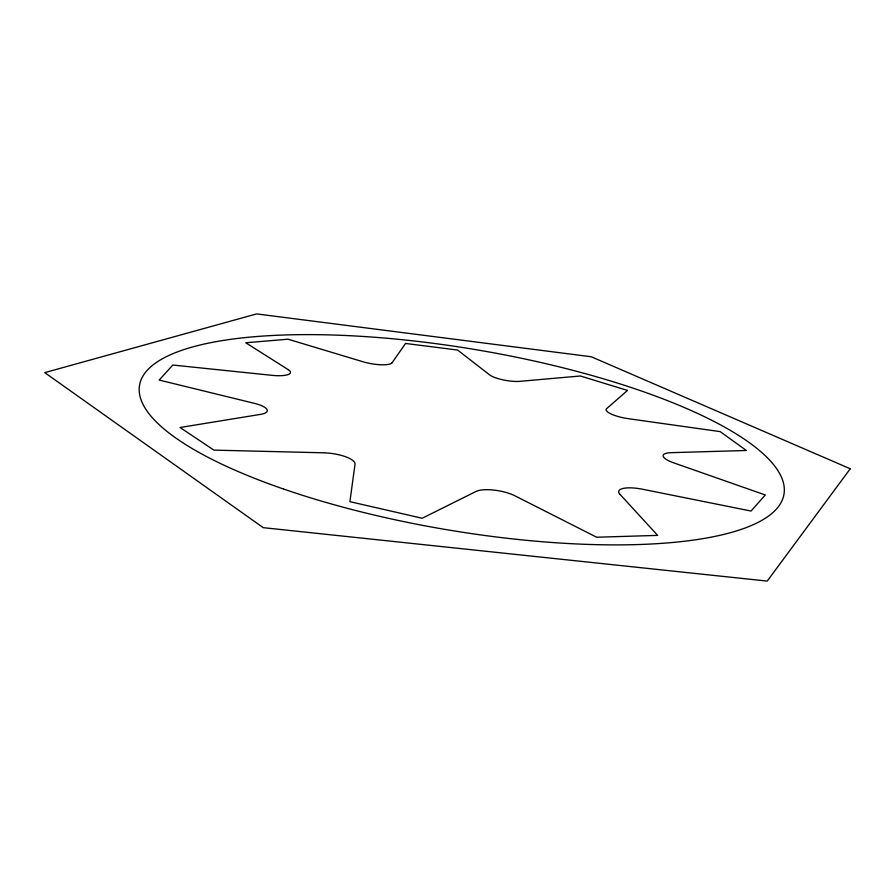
<?xml version="1.0" encoding="UTF-8"?>
<svg xmlns="http://www.w3.org/2000/svg" width="895" height="895" viewBox="0 0 895 895"><rect width="100%" height="100%" fill="white"/><g stroke="black" fill="none" stroke-linecap="round" stroke-linejoin="round"><path stroke-width="1.34" d="M392.088 362.777L405.547 343.456L457.591 350.046L489.856 375.061A18.717 4.542 9.9 0 0 519.357 381.393M476.05 491.444L422.194 518.25L349.911 501.67L355.046 464.002A23.919 7.35 8.2 0 0 324.639 452.836M519.827 381.348L580.363 375.989L627.507 390.421L606.519 408.746A19.567 4.9 11 0 0 627.608 418.58M323.856 452.814L213.894 450.118L180.063 427.497L261.116 414.284A22.33 6.299 7.3 0 0 254.818 403.444M628.29 418.681L720.184 431.625L746.363 450.487L670.579 452.691A21.323 5.728 11.8 0 0 673.074 462.625M254.113 403.276L159.176 380.062L172.824 365.037L272.606 375.397A20.384 5.269 7.7 0 0 288.57 369.87M673.722 462.86L765.303 494.98L751.062 511.045L641.816 489.095A23.225 6.858 11.6 0 0 619.608 493.917M288.246 369.669L245.745 342.763L288.033 339.205L364.008 362.061A19.008 4.665 8.7 0 0 391.976 362.934M619.866 494.197L657.635 535.378L596.674 537.235L514.535 495.606A24.277 7.63 10.1 0 0 476.431 491.265M850.25 468.767L767.228 581.09L263.219 527.658L44.75 372.622L256.641 313.91L591.259 356.758L850.25 468.767M283.581 489.039A326.82 91.189 9.6 0 0 783.729 495.539A326.82 91.189 9.6 0 0 317.904 334.685A326.82 91.189 9.6 0 0 283.581 489.039"/></g></svg>
